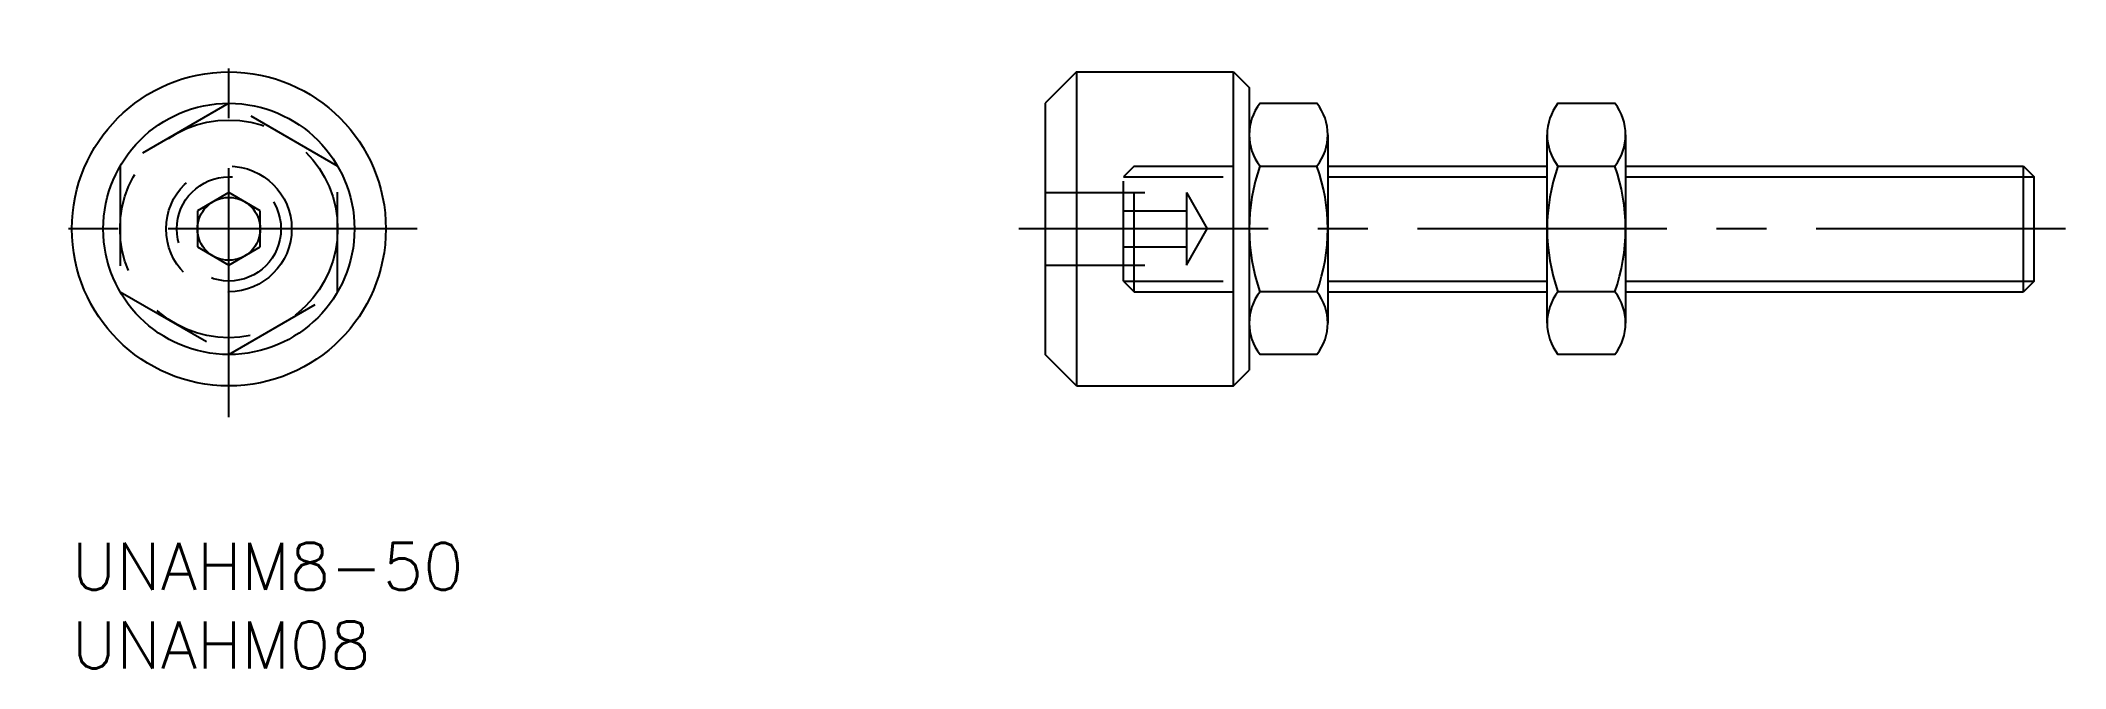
# Model space of a CAD drawing. Extents: x -2 to 127, y -8 to 32.
import ezdxf

# ---------------------------------------------------------------- set-up
doc = ezdxf.new("R2010")
doc.units = 0
doc.header["$LTSCALE"] = 0.5
doc.linetypes.add('CENTER', pattern=[50.8, 31.75, -6.35, 6.35, -6.35])
doc.linetypes.add('DASHED', pattern=[19.05, 12.7, -6.35])
for name, color, linetype in [('MSM_CENTER', 1, 'CENTER'), ('MSM_CONTINUOUS', 7, 'CONTINUOUS'), ('MSM_DASHED', 4, 'DASHED'), ('MSM_NARROW', 5, 'CONTINUOUS'), ('MSM_PART_NUMBER', 7, 'CONTINUOUS')]:
    doc.layers.add(name, color=color, linetype=linetype)
doc.styles.get("Standard").update_dxf_attribs({"font": 'txt.shx', "height": 3, "bigfont": 'bigfont.shx'})

# ---------------------------------------------------------------- blocks, each defined once
blk = doc.blocks.new('*U3')
at = {"layer": 'MSM_PART_NUMBER'}
blk.add_text('UNAHM8-50', height=3, dxfattribs=at).set_placement((0, -3))
blk = doc.blocks.new('*U4')
at = {"layer": 'MSM_PART_NUMBER'}
blk.add_text('UNAHM08', height=3, dxfattribs=at).set_placement((0, -8))

msp = doc.modelspace()

# ---------------------------------------------------------------- linework, layer by layer
at = {"layer": 'MSM_CENTER'}
for p, q in [((10, 8), (10, 32)), ((22, 20), (-2, 20)), ((127, 20), (60, 20))]:
    msp.add_line(p, q, dxfattribs=at)
at = {"layer": 'MSM_CONTINUOUS'}
for p, q in [((64, 30), (62, 28)), ((64, 30), (64, 10)), ((64, 30), (74, 30)), ((74, 10), (74, 30)), ((74, 30), (75, 29)), ((75, 29), (75, 11)), ((62, 28), (62, 12)), ((75.69, 28), (79.31, 28)), ((94.67, 28), (98.29, 28)), ((80, 26), (80, 14)), ((93.98, 14), (93.98, 26)), ((98.98, 26), (98.98, 14)), ((75.69, 24), (79.31, 24)), ((80, 24), (93.98, 24)), ((94.67, 24), (98.29, 24)), ((98.98, 24), (124.32, 24)), ((124.32, 16), (124.32, 24)), ((124.32, 24), (125, 23.32)), ((125, 16.68), (125, 23.32)), ((10, 22.31), (8, 21.15)), ((12, 21.15), (10, 22.31)), ((8, 21.15), (8, 18.85)), ((12, 18.85), (12, 21.15)), ((8, 18.85), (10, 17.69)), ((10, 17.69), (12, 18.85)), ((79.31, 16), (75.69, 16)), ((80, 16), (93.98, 16)), ((98.29, 16), (94.67, 16)), ((98.98, 16), (124.32, 16)), ((125, 16.68), (124.32, 16)), ((64, 10), (62, 12)), ((79.31, 12), (75.69, 12)), ((98.29, 12), (94.67, 12)), ((74, 10), (75, 11)), ((64, 10), (74, 10))]:
    msp.add_line(p, q, dxfattribs=at)
for radius in [10, 8, 2]:
    msp.add_circle((10, 20), radius, dxfattribs=at)
for centre, radius, start, end in [((78.26, 26), 3.26, 142.1211, 217.8789), ((76.74, 26), 3.26, 322.1211, 37.8789), ((97.24, 26), 3.26, 142.1211, 217.8789), ((95.72, 26), 3.26, 322.1211, 37.8789), ((87, 20), 12, 160.5288, 199.4712), ((68, 20), 12, 340.5288, 19.4712), ((105.98, 20), 12, 160.5288, 199.4712), ((86.98, 20), 12, 340.5288, 19.4712), ((78.26, 14), 3.26, 142.1211, 217.8789), ((76.74, 14), 3.26, 322.1211, 37.8789), ((97.24, 14), 3.26, 142.1211, 217.8789), ((95.72, 14), 3.26, 322.1211, 37.8789)]:
    msp.add_arc(centre, radius, start, end, dxfattribs=at)
at = {"layer": 'MSM_DASHED'}
for p, q in [((10, 28), (3.07, 24)), ((16.93, 24), (10, 28)), ((3.07, 24), (3.07, 16)), ((16.93, 16), (16.93, 24)), ((67.68, 24), (67, 23.32)), ((67, 23.32), (75, 23.32)), ((67, 16.68), (67, 23.32)), ((67.68, 24), (75, 24)), ((67.68, 16), (67.68, 24)), ((62, 22.31), (71, 22.31)), ((71, 22.31), (71, 17.69)), ((71, 22.31), (72.33, 20)), ((67, 21.15), (71, 21.15)), ((71, 17.69), (72.33, 20)), ((67, 18.85), (71, 18.85)), ((62, 17.69), (71, 17.69)), ((3.07, 16), (10, 12)), ((10, 12), (16.93, 16)), ((67, 16.68), (75, 16.68)), ((67, 16.68), (67.68, 16)), ((67.68, 16), (75, 16))]:
    msp.add_line(p, q, dxfattribs=at)
for radius in [6.93, 4, 3.32]:
    msp.add_circle((10, 20), radius, dxfattribs=at)
at = {"layer": 'MSM_NARROW'}
for p, q in [((80, 23.32), (93.98, 23.32)), ((98.98, 23.32), (125, 23.32)), ((80, 16.68), (93.98, 16.68)), ((98.98, 16.68), (125, 16.68))]:
    msp.add_line(p, q, dxfattribs=at)

# ---------------------------------------------------------------- block references
at = {"layer": 'MSM_CONTINUOUS'}
for name in ['*U3', '*U4']:
    msp.add_blockref(name, (0, 0), dxfattribs=at)

doc.saveas('drawing.dxf')
